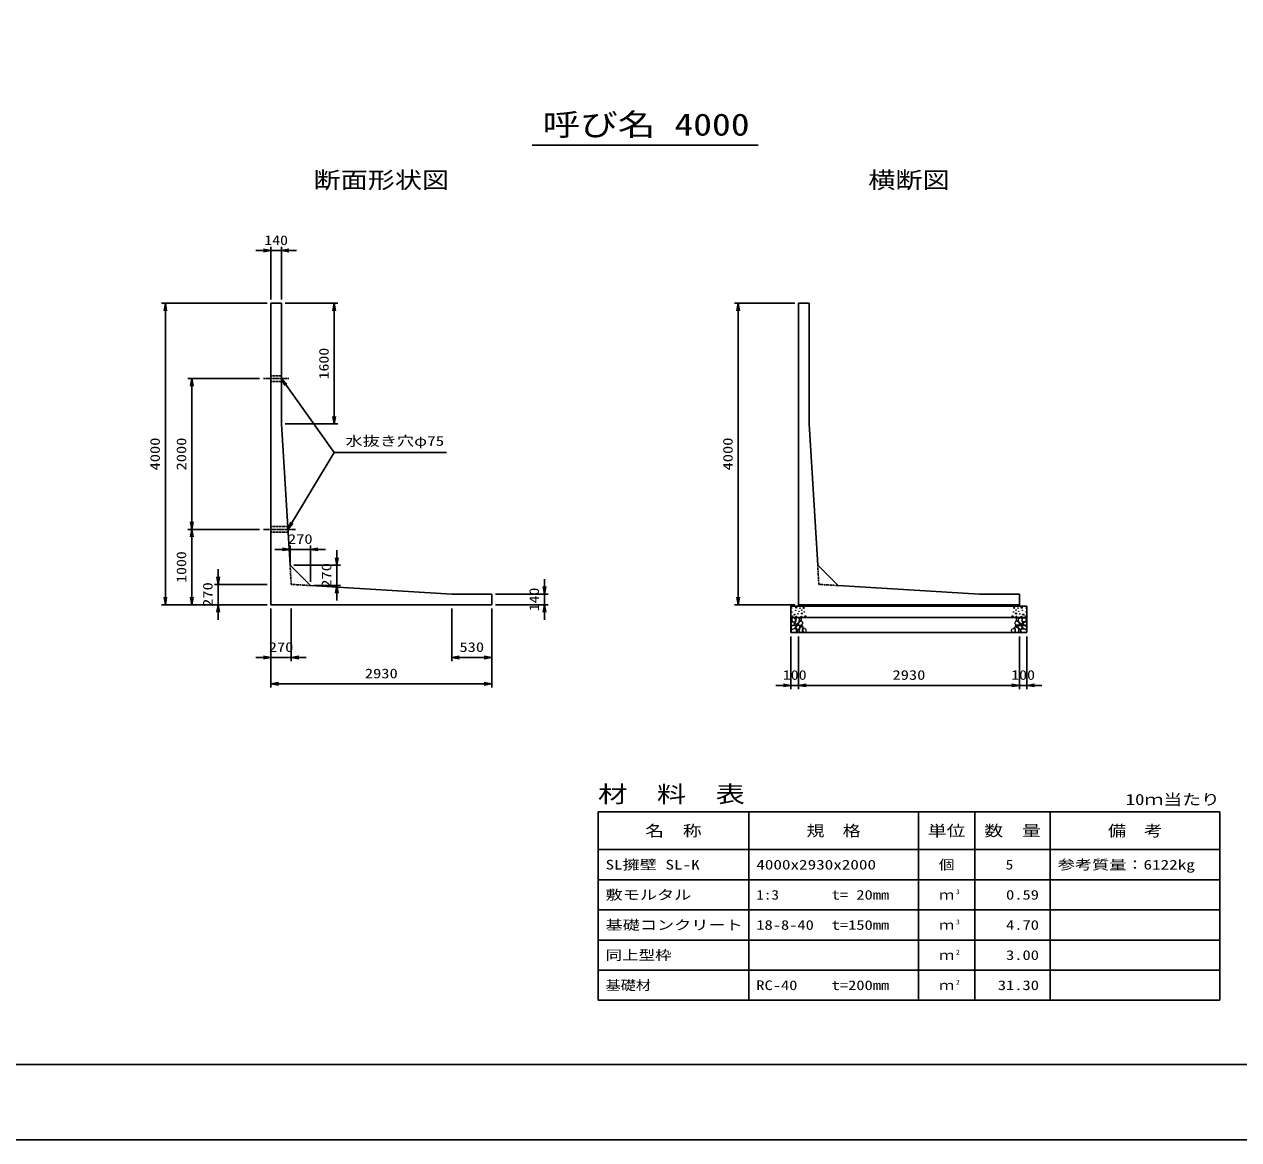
# Model space of a CAD drawing. Units: millimetres at full size. Extents: x 0 to 42050, y 0 to 32328.
# Drawn here: x 17013 to 33125, y 0 to 14803 of the extents above; entities that cross this region are included whole.
import ezdxf
from ezdxf.enums import TextEntityAlignment as Align

# ---------------------------------------------------------------- set-up
doc = ezdxf.new("R2010")
doc.units = ezdxf.units.MM
doc.linetypes.add('CHAIN', pattern=[18.5, 12, -1.5, 3.5, -1.5])
doc.linetypes.add('DASHED_SPACED', pattern=[12, 6, -6])
for name, color, linetype, lineweight in [('D-BMK', 2, 'CHAIN', 25), ('D-DCR-HCHn', 4, 'Continuous', 9), ('D-MTR-FRAM', 7, 'Continuous', 25), ('D-MTR-LINE', 7, 'Continuous', 25), ('D-STR-DIM', 7, 'Continuous', 25), ('D-STR-STRn', 1, 'Continuous', 25), ('D-STR-TXT', 7, 'Continuous', 25), ('D-TTL', 2, 'Continuous', 25), ('D-TTL-TXT', 7, 'Continuous', 25)]:
    doc.layers.add(name, color=color, linetype=linetype, lineweight=lineweight)
doc.layers.add('D-MTR', color=7, linetype='Continuous')
doc.layers.add('D-MTR-TXT', color=7, linetype='Continuous')
doc.styles.add('ＭＳ ゴシック', font='')
doc.styles.get('ＭＳ ゴシック').set_extended_font_data('MS Gothic')

# ---------------------------------------------------------------- blocks, each defined once
blk = doc.blocks.new('open_arrow')
at = {"color": 0, "linetype": 'Continuous', "lineweight": -2}
blk.add_lwpolyline([(7.5, 1.25), (0, 0), (7.5, -1.25)], dxfattribs=at)

msp = doc.modelspace()

# ---------------------------------------------------------------- linework, layer by layer
at = {"layer": 'D-BMK'}
for p, q in [((20525, 10100), (20185, 10100)), ((20610.446, 8100), (20185, 8100))]:
    msp.add_line(p, q, dxfattribs=at)
at = {"layer": 'D-DCR-HCHn'}
for points in [[(27192.281, 6863.808), (27185.346, 6843.005), (27194.592, 6829.136), (27217.707, 6826.824), (27233.488, 6833.599), (27226.952, 6849.939), (27231.575, 6859.185), (27222.33, 6868.431), (27208.461, 6873.053)], [(27236.155, 6787.009), (27253.277, 6812.692), (27251.137, 6819.112), (27227.594, 6825.533), (27206.192, 6823.393), (27191.21, 6810.551), (27189.07, 6795.57), (27191.21, 6780.588), (27208.332, 6776.308)], [(27244.716, 6733.503), (27259.698, 6739.924), (27263.978, 6761.326), (27255.417, 6776.308), (27240.435, 6780.588), (27221.173, 6778.448), (27199.771, 6769.887), (27189.07, 6757.045), (27189.07, 6742.064), (27195.49, 6733.503), (27221.173, 6735.643)], [(27236.198, 6921.594), (27215.395, 6926.217), (27196.904, 6916.971), (27194.592, 6896.168), (27199.215, 6879.988), (27222.33, 6873.053), (27238.51, 6873.053), (27245.444, 6884.611), (27245.444, 6910.037)], [(27254.69, 6923.906), (27247.756, 6903.102), (27250.067, 6879.988), (27233.887, 6854.562), (27254.69, 6843.005), (27277.805, 6854.562), (27291.673, 6873.053), (27296.296, 6903.102), (27291.673, 6919.283), (27277.805, 6926.217)], [(27259.313, 6843.005), (27247.756, 6833.759), (27252.379, 6826.824), (27268.559, 6826.824), (27275.493, 6829.136), (27280.116, 6838.382), (27273.182, 6845.316)], [(27296.082, 6787.009), (27306.783, 6812.692), (27298.222, 6823.393), (27272.539, 6823.393), (27261.838, 6819.112), (27251.137, 6804.131), (27251.137, 6791.289), (27261.838, 6774.167), (27274.679, 6772.027)], [(27291.801, 6739.924), (27291.801, 6765.606), (27281.1, 6772.027), (27270.399, 6765.606), (27268.259, 6750.625), (27270.399, 6737.783), (27285.381, 6733.503)], [(27293.985, 6868.431), (27282.427, 6840.693), (27291.673, 6829.136), (27319.411, 6829.136), (27330.968, 6833.759), (27342.525, 6849.939), (27342.525, 6863.808), (27330.968, 6882.299), (27317.099, 6884.611)], [(27332.466, 6735.643), (27338.886, 6754.905), (27336.746, 6776.308), (27351.728, 6799.85), (27332.466, 6810.551), (27311.063, 6799.85), (27298.222, 6782.728), (27293.941, 6754.905), (27298.222, 6739.924), (27311.063, 6733.503)], [(27298.608, 6919.283), (27298.608, 6891.545), (27310.165, 6884.611), (27321.722, 6891.545), (27324.034, 6907.725), (27321.722, 6921.594), (27305.542, 6926.217)], [(27328.185, 6810.551), (27338.886, 6819.112), (27334.606, 6825.533), (27319.624, 6825.533), (27313.204, 6823.393), (27308.923, 6814.832), (27315.344, 6808.411)], [(27349.588, 6737.783), (27368.85, 6733.503), (27385.972, 6742.064), (27388.112, 6761.326), (27383.831, 6776.308), (27362.429, 6782.728), (27347.447, 6782.728), (27341.027, 6772.027), (27341.027, 6748.484)], [(30150.412, 6737.783), (30131.15, 6733.503), (30114.028, 6742.064), (30111.888, 6761.326), (30116.169, 6776.308), (30137.571, 6782.728), (30152.553, 6782.728), (30158.973, 6772.027), (30158.973, 6748.484)], [(30167.534, 6735.643), (30161.114, 6754.905), (30163.254, 6776.308), (30148.272, 6799.85), (30167.534, 6810.551), (30188.937, 6799.85), (30201.778, 6782.728), (30206.059, 6754.905), (30201.778, 6739.924), (30188.937, 6733.503)], [(30206.015, 6868.431), (30217.573, 6840.693), (30208.327, 6829.136), (30180.589, 6829.136), (30169.032, 6833.759), (30157.475, 6849.939), (30157.475, 6863.808), (30169.032, 6882.299), (30182.901, 6884.611)], [(30171.815, 6810.551), (30161.114, 6819.112), (30165.394, 6825.533), (30180.376, 6825.533), (30186.796, 6823.393), (30191.077, 6814.832), (30184.656, 6808.411)], [(30201.392, 6919.283), (30201.392, 6891.545), (30189.835, 6884.611), (30178.278, 6891.545), (30175.966, 6907.725), (30178.278, 6921.594), (30194.458, 6926.217)], [(30203.918, 6787.009), (30193.217, 6812.692), (30201.778, 6823.393), (30227.461, 6823.393), (30238.162, 6819.112), (30248.863, 6804.131), (30248.863, 6791.289), (30238.162, 6774.167), (30225.321, 6772.027)], [(30245.31, 6923.906), (30252.244, 6903.102), (30249.933, 6879.988), (30266.113, 6854.562), (30245.31, 6843.005), (30222.195, 6854.562), (30208.327, 6873.053), (30203.704, 6903.102), (30208.327, 6919.283), (30222.195, 6926.217)], [(30208.199, 6739.924), (30208.199, 6765.606), (30218.9, 6772.027), (30229.601, 6765.606), (30231.741, 6750.625), (30229.601, 6737.783), (30214.619, 6733.503)], [(30240.687, 6843.005), (30252.244, 6833.759), (30247.621, 6826.824), (30231.441, 6826.824), (30224.507, 6829.136), (30219.884, 6838.382), (30226.818, 6845.316)], [(30255.284, 6733.503), (30240.302, 6739.924), (30236.022, 6761.326), (30244.583, 6776.308), (30259.565, 6780.588), (30278.827, 6778.448), (30300.229, 6769.887), (30310.93, 6757.045), (30310.93, 6742.064), (30304.51, 6733.503), (30278.827, 6735.643)], [(30263.845, 6787.009), (30246.723, 6812.692), (30248.863, 6819.112), (30272.406, 6825.533), (30293.808, 6823.393), (30308.79, 6810.551), (30310.93, 6795.57), (30308.79, 6780.588), (30291.668, 6776.308)], [(30263.802, 6921.594), (30284.605, 6926.217), (30303.096, 6916.971), (30305.408, 6896.168), (30300.785, 6879.988), (30277.67, 6873.053), (30261.49, 6873.053), (30254.556, 6884.611), (30254.556, 6910.037)], [(30307.719, 6863.808), (30314.654, 6843.005), (30305.408, 6829.136), (30282.293, 6826.824), (30266.512, 6833.599), (30273.048, 6849.939), (30268.425, 6859.185), (30277.67, 6868.431), (30291.539, 6873.053)]]:
    msp.add_lwpolyline(points, close=True, dxfattribs=at)
for centre, radius in [((27195.727, 7057.43), 3), ((27196.869, 7003.919), 3), ((27207.509, 6949.892), 3), ((27231.97, 6969.003), 7.5), ((27247.292, 7025.761), 3), ((27253.964, 7061.655), 7.5), ((27258.125, 6945.822), 3), ((27278.9, 6978.648), 3), ((27292.857, 7012.723), 3), ((27304.403, 7055.014), 3), ((27323.422, 6945.32), 3), ((27330.213, 6982.843), 7.5), ((27327.638, 7028.106), 3), ((27353.974, 7057.67), 7.5), ((27361.654, 7005.19), 3), ((27375.905, 6945.97), 7.5), ((30124.095, 6945.97), 7.5), ((30138.346, 7005.19), 3), ((30146.026, 7057.67), 7.5), ((30169.787, 6982.843), 7.5), ((30172.362, 7028.106), 3), ((30176.578, 6945.32), 3), ((30195.597, 7055.014), 3), ((30207.143, 7012.723), 3), ((30221.1, 6978.648), 3), ((30246.036, 7061.655), 7.5), ((30241.875, 6945.822), 3), ((30252.708, 7025.761), 3), ((30268.03, 6969.003), 7.5), ((30292.491, 6949.892), 3), ((30303.131, 7003.919), 3), ((30304.273, 7057.43), 3)]:
    msp.add_circle(centre, radius, dxfattribs=at)
at = {"layer": 'D-MTR-FRAM'}
for p, q in [((24625, 4350), (32875, 4350)), ((24625, 4350), (24625, 1850)), ((32875, 4350), (32875, 1850)), ((24625, 1850), (32875, 1850))]:
    msp.add_line(p, q, dxfattribs=at)
at = {"layer": 'D-MTR-LINE'}
for p, q in [((26625, 4350), (26625, 1850)), ((28875, 4350), (28875, 1850)), ((29625, 4350), (29625, 1850)), ((30625, 4350), (30625, 1850)), ((24625, 3850), (32875, 3850)), ((24625, 3450), (32875, 3450)), ((24625, 3050), (32875, 3050)), ((24625, 2650), (32875, 2650)), ((24625, 2250), (32875, 2250))]:
    msp.add_line(p, q, dxfattribs=at)
at = {"layer": 'D-STR-DIM'}
for p, q in [((20085, 11800), (20625, 11800)), ((20285, 11150), (20285, 11850)), ((20425, 11150), (20425, 11850)), ((20235, 11100), (18835, 11100)), ((18885, 7100), (18885, 11100)), ((20475, 11100), (21175, 11100)), ((21125, 11100), (21125, 9500)), ((27235, 11100), (26435, 11100)), ((26485, 7100), (26485, 11100)), ((20135, 10100), (19185, 10100)), ((19235, 8100), (19235, 10100)), ((20475, 9500), (21175, 9500)), ((20135, 8100), (19185, 8100)), ((20135, 8100), (19185, 8100)), ((19235, 7100), (19235, 8100)), ((21009.469, 7834.469), (20339.469, 7834.469)), ((20539.469, 7674.469), (20539.469, 7884.469)), ((20809.469, 7404.469), (20809.469, 7884.469)), ((21159.469, 7824.469), (21159.469, 7154.469)), ((20589.469, 7624.469), (21209.469, 7624.469)), ((19585, 6900), (19585, 7570)), ((23915, 6900), (23915, 7440)), ((20235, 7370), (19535, 7370)), ((20859.469, 7354.469), (21209.469, 7354.469)), ((20235, 7100), (18835, 7100)), ((20235, 7100), (19185, 7100)), ((20235, 7100), (19535, 7100)), ((23265, 7240), (23965, 7240)), ((23265, 7100), (23965, 7100)), ((27235, 7100), (26435, 7100)), ((20285, 7050), (20285, 6350)), ((20285, 7050), (20285, 6000)), ((20555, 7050), (20555, 6350)), ((22685, 7050), (22685, 6350)), ((23215, 7050), (23215, 6000)), ((23215, 7050), (23215, 6350)), ((27185, 6680), (27185, 5980)), ((27285, 6680), (27285, 5980)), ((27285, 6680), (27285, 5980)), ((30215, 6680), (30215, 5980)), ((30215, 6680), (30215, 5980)), ((30315, 6680), (30315, 5980)), ((20085, 6400), (20755, 6400)), ((23215, 6400), (22685, 6400)), ((20285, 6050), (23215, 6050)), ((27485, 6030), (26985, 6030)), ((27285, 6030), (30215, 6030)), ((30015, 6030), (30515, 6030))]:
    msp.add_line(p, q, dxfattribs=at)
at = {"layer": 'D-STR-STRn'}
for p, q in [((20285, 7100), (20285, 11100)), ((20285, 11100), (20425, 11100)), ((20425, 11100), (20425, 9500)), ((27285, 7100), (27285, 11100)), ((27285, 11100), (27425, 11100)), ((27425, 11100), (27425, 9500)), ((20539.469, 7624.469), (20425, 9500)), ((27539.469, 7624.469), (27425, 9500)), ((20809.469, 7354.469), (20539.469, 7624.469)), ((27809.469, 7354.469), (27539.469, 7624.469)), ((20809.469, 7354.469), (22685, 7240)), ((27809.469, 7354.469), (29685, 7240)), ((20285, 7100), (23215, 7100)), ((23215, 7240), (22685, 7240)), ((23215, 7100), (23215, 7240)), ((27285, 7100), (30215, 7100)), ((27285, 7100), (27285, 7080)), ((30215, 7240), (29685, 7240)), ((30215, 7100), (30215, 7240)), ((30215, 7100), (30215, 7080)), ((27185, 6730), (27185, 7080)), ((27185, 7080), (30315, 7080)), ((27185, 6930), (30315, 6930)), ((30315, 7080), (30315, 6730)), ((27185, 6730), (30315, 6730))]:
    msp.add_line(p, q, dxfattribs=at)
at = {"layer": 'D-STR-STRn', "linetype": 'DASHED_SPACED'}
for p, q in [((20285, 10137.5), (20425, 10137.5)), ((20285, 10062.5), (20425, 10062.5)), ((20285, 8137.5), (20508.157, 8137.5)), ((20285, 8062.5), (20512.735, 8062.5))]:
    msp.add_line(p, q, dxfattribs=at)
at = {"layer": 'D-STR-STRn', "color": 2, "linetype": 'DASHED_SPACED'}
for p, q in [((20555, 7370), (20539.469, 7624.469)), ((27555, 7370), (27539.469, 7624.469)), ((20555, 7370), (20809.469, 7354.469)), ((27555, 7370), (27809.469, 7354.469))]:
    msp.add_line(p, q, dxfattribs=at)
at = {"layer": 'D-STR-TXT'}
msp.add_line((20510.446, 8100), (21125, 9120), dxfattribs=at)
msp.add_lwpolyline([(20425, 10100), (21125, 9120), (21225, 9120), (22615.482, 9120)], dxfattribs=at)
at = {"layer": 'D-TTL'}
for points in [[(0, 0), (42050, 0), (42050, 29700), (0, 29700)], [(1000, 1000), (41050, 1000), (41050, 28700), (1000, 28700)]]:
    msp.add_lwpolyline(points, close=True, dxfattribs=at)
at = {"layer": 'D-TTL-TXT'}
msp.add_line((23750, 13200), (26750, 13200), dxfattribs=at)

# ---------------------------------------------------------------- block references
at = {"layer": 'D-STR-DIM', "xscale": 13.3, "yscale": 13.3}
for p, rotation in [((20285, 11800), 180), ((18885, 11100), 270), ((21125, 11100), 270), ((26485, 11100), 270), ((19235, 10100), 270), ((21125, 9500), 90), ((19235, 8100), 90), ((19235, 8100), 270), ((20539.469, 7834.469), 180), ((21159.469, 7624.469), 90), ((19585, 7370), 90), ((21159.469, 7354.469), 270), ((23915, 7240), 90), ((18885, 7100), 90), ((19235, 7100), 90), ((19585, 7100), 270), ((23915, 7100), 270), ((26485, 7100), 90), ((20285, 6400), 180), ((23215, 6400), 180), ((23215, 6050), 180), ((27185, 6030), 180), ((30215, 6030), 180), ((30215, 6030), 180)]:
    msp.add_blockref('open_arrow', p, dxfattribs=dict(at, rotation=rotation))
for p in [(20425, 11800), (20809.469, 7834.469), (20555, 6400), (22685, 6400), (20285, 6050), (27285, 6030), (27285, 6030), (30315, 6030)]:
    msp.add_blockref('open_arrow', p, dxfattribs=at)
at = {"layer": 'D-STR-TXT', "xscale": 13.3, "yscale": 13.3}
for p, rotation in [((20425, 10100), 305.5), ((20510.446, 8100), 58.9)]:
    msp.add_blockref('open_arrow', p, dxfattribs=dict(at, rotation=rotation))

# ---------------------------------------------------------------- texts
at = {"layer": 'D-MTR', "style": 'ＭＳ ゴシック', "width": 1.3}
msp.add_text('材\u3000料\u3000表', height=219.9, dxfattribs=at).set_placement((24625, 4410), align=Align.BOTTOM_LEFT)
at = {"layer": 'D-MTR', "style": 'ＭＳ ゴシック', "width": 1.25}
msp.add_text('10ｍ当たり', height=146.6, dxfattribs=at).set_placement((32875, 4398.333), align=Align.BOTTOM_RIGHT)
at = {"layer": 'D-MTR-TXT', "style": 'ＭＳ ゴシック'}
for s, height, width, p in [('名\u3000称', 146.6, 1.25, (25625, 4100)), ('規\u3000格', 146.6, 1.2, (27750, 4100)), ('単位', 146.6, 1.25, (29250, 4100)), ('数\u3000量', 146.6, 1.25, (30125, 4100)), ('備\u3000考', 146.6, 1.2, (31750, 4100)), ('個', 128.3, 1.2, (29250, 3650)), ('ｍ', 128.3, 1.15, (29250, 3250)), ('ｍ', 128.3, 1.15, (29250, 2850)), ('ｍ', 128.3, 1.15, (29250, 2450)), ('ｍ', 128.3, 1.15, (29250, 2050))]:
    msp.add_text(s, height=height, dxfattribs=dict(at, width=width)).set_placement(p, align=Align.MIDDLE_CENTER)
for s, width, p in [('SL擁壁 SL-K', 1.3, (24725, 3650)), ('4000x2930x2000', 1.3, (26725, 3650)), ('参考質量：6122kg', 1.3, (30725, 3650)), ('敷モルタル', 1.3, (24725, 3250)), ('1:3', 1.15, (26725, 3250)), ('t= 20mm', 1.25, (27725, 3250)), ('基礎コンクリート', 1.3, (24725, 2850)), ('18-8-40', 1.25, (26725, 2850)), ('t=150mm', 1.25, (27725, 2850)), ('同上型枠', 1.25, (24725, 2450)), ('基礎材', 1.15, (24725, 2050)), ('RC-40', 1.25, (26725, 2050)), ('t=200mm', 1.25, (27725, 2050))]:
    msp.add_text(s, height=128.3, dxfattribs=dict(at, width=width)).set_placement(p, align=Align.MIDDLE_LEFT)
for s, width, p in [('5', 1.15, (30133.883, 3650)), ('0.59', 1.25, (30475, 3250)), ('4.70', 1.25, (30475, 2850)), ('3.00', 1.25, (30475, 2450)), ('31.30', 1.25, (30475, 2050))]:
    msp.add_text(s, height=128.3, dxfattribs=dict(at, width=width)).set_placement(p, align=Align.MIDDLE_RIGHT)
at = {"layer": 'D-MTR-TXT', "style": 'ＭＳ ゴシック', "width": 1.15}
for s, p in [('3', (29375, 3238.333)), ('3', (29375, 2838.333)), ('2', (29375, 2438.333)), ('2', (29375, 2038.333))]:
    msp.add_text(s, height=64.15, dxfattribs=at).set_placement(p, align=Align.BOTTOM_LEFT)
at = {"layer": 'D-STR-DIM', "style": 'ＭＳ ゴシック'}
for s, width, p in [('140', 1.2, (20355, 11937.5)), ('270', 1.25, (20674.469, 7971.969)), ('270', 1.25, (20420, 6537.5)), ('530', 1.25, (22950, 6537.5)), ('2930', 1.25, (21750, 6187.5)), ('100', 1.2, (27235, 6167.5)), ('2930', 1.25, (28750, 6167.5)), ('100', 1.2, (30265, 6167.5))]:
    msp.add_text(s, height=128.3, dxfattribs=dict(at, width=width)).set_placement(p, align=Align.MIDDLE_CENTER)
for s, width, p in [('1600', 1.2, (20987.5, 10300)), ('4000', 1.25, (18747.5, 9100)), ('2000', 1.25, (19097.5, 9100)), ('4000', 1.25, (26347.5, 9100)), ('1000', 1.2, (19097.5, 7600)), ('270', 1.25, (21021.969, 7489.469)), ('270', 1.25, (19447.5, 7235)), ('140', 1.2, (23777.5, 7170))]:
    msp.add_text(s, height=128.3, rotation=90, dxfattribs=dict(at, width=width)).set_placement(p, align=Align.MIDDLE_CENTER)
at = {"layer": 'D-STR-TXT', "style": 'ＭＳ ゴシック', "width": 1.3}
msp.add_text('水抜き穴φ75', height=128.3, dxfattribs=at).set_placement((21275, 9170), align=Align.BOTTOM_LEFT)
at = {"layer": 'D-TTL-TXT', "style": 'ＭＳ ゴシック'}
for s, height, width, p in [('呼び名', 293.3, 1.25, (24637.5, 13237.5)), ('4000', 293.3, 1.25, (26137.5, 13237.5)), ('断面形状図', 219.9, 1.2, (21750, 12560)), ('横断図', 219.9, 1.2, (28750, 12560))]:
    msp.add_text(s, height=height, dxfattribs=dict(at, width=width)).set_placement(p, align=Align.BOTTOM_CENTER)

doc.saveas('drawing.dxf')
